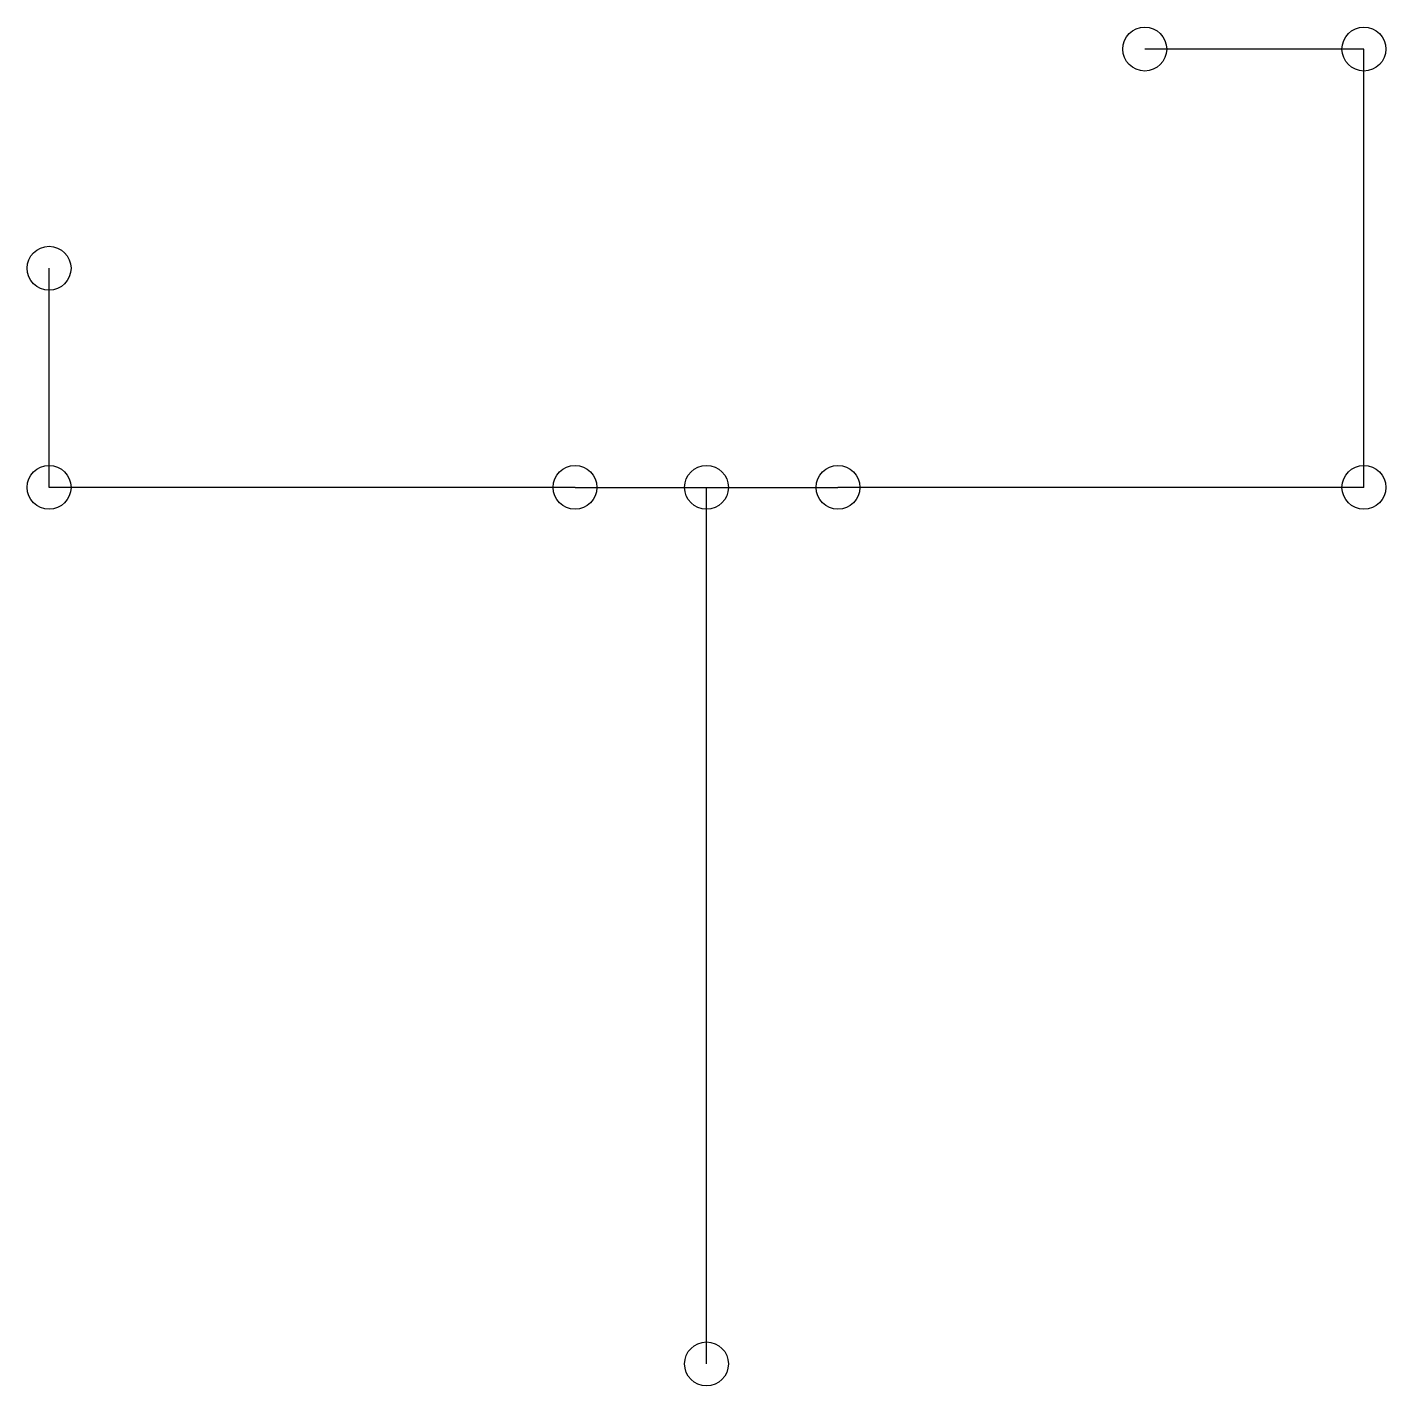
# Model space of a CAD drawing. Header units: metres. Extents: x -1.55 to 1.55, y -0.05 to 3.05.
import ezdxf

# ---------------------------------------------------------------- set-up
doc = ezdxf.new("R2010")
doc.units = ezdxf.units.M
doc.header["$MEASUREMENT"] = 0
for name, color, linetype in [('Accesorio', 6, 'Continuous'), ('Acometida', 5, 'Continuous'), ('Aparato', 1, 'Continuous'), ('Tuberia', 4, 'Continuous'), ('Valvula', 3, 'Continuous')]:
    doc.layers.add(name, color=color, linetype=linetype)

# ---------------------------------------------------------------- blocks, each defined once
blk = doc.blocks.new('Accesorio')
at = {"layer": 'Accesorio'}
blk.add_circle((0, 0), 0.05, dxfattribs=at)
blk = doc.blocks.new('Valvula')
at = {"layer": 'Valvula'}
blk.add_circle((0, 0), 0.05, dxfattribs=at)
blk = doc.blocks.new('Acometida')
at = {"layer": 'Acometida'}
blk.add_circle((0, 0), 0.05, dxfattribs=at)
blk = doc.blocks.new('Aparato')
at = {"layer": 'Aparato'}
blk.add_circle((0, 0), 0.05, dxfattribs=at)

msp = doc.modelspace()

# ---------------------------------------------------------------- linework, layer by layer
at = {"layer": 'Tuberia'}
for p, q in [((1.5, 3), (1, 3)), ((1.5, 2), (1.5, 3)), ((-1.5, 2), (-1.5, 2.5)), ((-0.3, 2), (-1.5, 2)), ((-0.3, 2), (0, 2)), ((0, 0), (0, 2)), ((0, 2), (0.3, 2)), ((1.5, 2), (0.3, 2))]:
    msp.add_line(p, q, dxfattribs=at)

# ---------------------------------------------------------------- block references
at = {"layer": 'Accesorio'}
msp.add_blockref('Accesorio', (0, 2), dxfattribs=at)
at = {"layer": 'Aparato'}
for p in [(1, 3), (-1.5, 2.5)]:
    msp.add_blockref('Aparato', p, dxfattribs=at)
at = {"layer": 'Valvula'}
for name, p in [('Accesorio', (1.5, 3)), ('Accesorio', (-1.5, 2)), ('Valvula', (-0.3, 2)), ('Valvula', (0.3, 2)), ('Accesorio', (1.5, 2)), ('Acometida', (0, 0))]:
    msp.add_blockref(name, p, dxfattribs=at)

doc.saveas('drawing.dxf')
